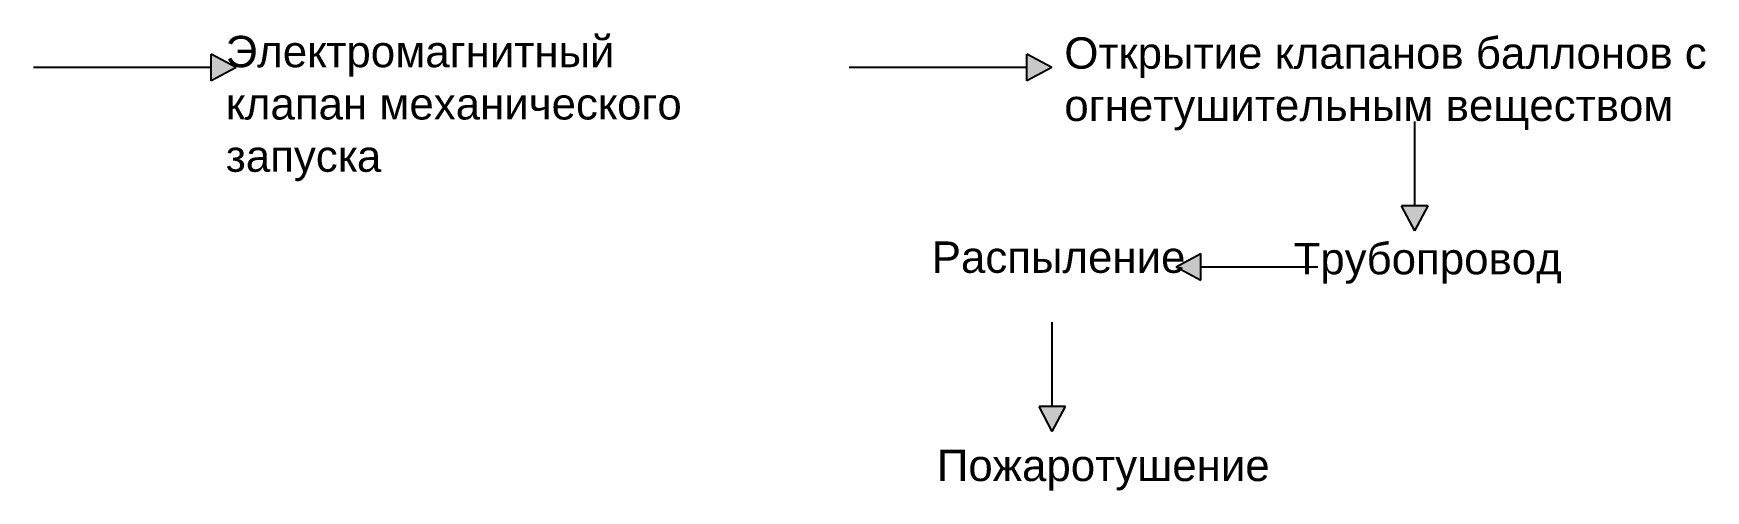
# Model space of a CAD drawing. Extents: x 48388 to 147340, y 33806 to 122092.
# Drawn here: x 131348 to 147339, y 39985 to 44358 of the extents above; entities that cross this region are included whole.
import ezdxf

# ---------------------------------------------------------------- set-up
doc = ezdxf.new("R2010")
doc.units = 0
doc.header["$LTSCALE"] = 1000
doc.header["$MEASUREMENT"] = 0
doc.linetypes.add('DASHED', pattern=[0.75, 0.5, -0.25])
doc.layers.get('0').update_dxf_attribs({"linetype": 'CONTINUOUS'})
doc.styles.get("Standard").update_dxf_attribs({"font": 'GBENOR', "bigfont": 'GBCBIG'})

msp = doc.modelspace()

# ---------------------------------------------------------------- hatches: boundary and pattern name
at = {"linetype": 'DASHED'}
for points in [[(133049, 43905), (133287, 44032), (133049, 44159)], [(140849, 43905), (141087, 44032), (140849, 44159)], [(144431, 42709), (144558, 42471), (144685, 42709)], [(142513, 42252), (142275, 42126), (142513, 41999)], [(140965, 40789), (141091, 40551), (141218, 40789)]]:
    msp.add_hatch(color=256, dxfattribs=at).paths.add_polyline_path(points)

# ---------------------------------------------------------------- linework, layer by layer
for p, q in [((133049, 43905), (133049, 44159)), ((133287, 44032), (133049, 44159)), ((141087, 44032), (140849, 44159)), ((140849, 43905), (140849, 44159)), ((133287, 44032), (133049, 43905)), ((141087, 44032), (140849, 43905)), ((144558, 42471), (144431, 42709)), ((144685, 42709), (144431, 42709)), ((144558, 42471), (144685, 42709)), ((142275, 42126), (142513, 42252)), ((142513, 41999), (142513, 42252)), ((142275, 42126), (142513, 41999)), ((141218, 40789), (140965, 40789)), ((141091, 40551), (140965, 40789)), ((141091, 40551), (141218, 40789))]:
    msp.add_line(p, q, dxfattribs=at)
for p, q in [((133049, 44032), (131348, 44032)), ((140849, 44032), (139148, 44032)), ((144558, 42709), (144558, 43517)), ((142513, 42126), (143630, 42126)), ((141091, 40789), (141091, 41597))]:
    msp.add_line(p, q)

# ---------------------------------------------------------------- texts
at = {"char_height": 500, "attachment_point": 1}
for s, insert, width in [('{\\fArial|b0|i0|c204|p34;\\H0.6x;Электромагнитный клапан механического запуска}', (133187, 44335), 5041), ('{\\fArial|b0|i0|c204|p34;\\H0.6x;Открытие клапанов баллонов с огнетушительным веществом}', (141207, 44321), 7321), ('{\\fArial|b0|i0|c204|p34;\\H0.6x;Распыление}', (139939, 42368), 1512), ('{\\fArial|b0|i0|c204|p34;\\H0.6x;Трубопровод}', (143399, 42354), 1512.27), ('{\\fArial|b0|i0|c204|p34;\\H0.6x;Пожаротушение}', (139988, 40376), 1512)]:
    msp.add_mtext(s, dxfattribs=dict(at, insert=insert, width=width))

doc.saveas('drawing.dxf')
